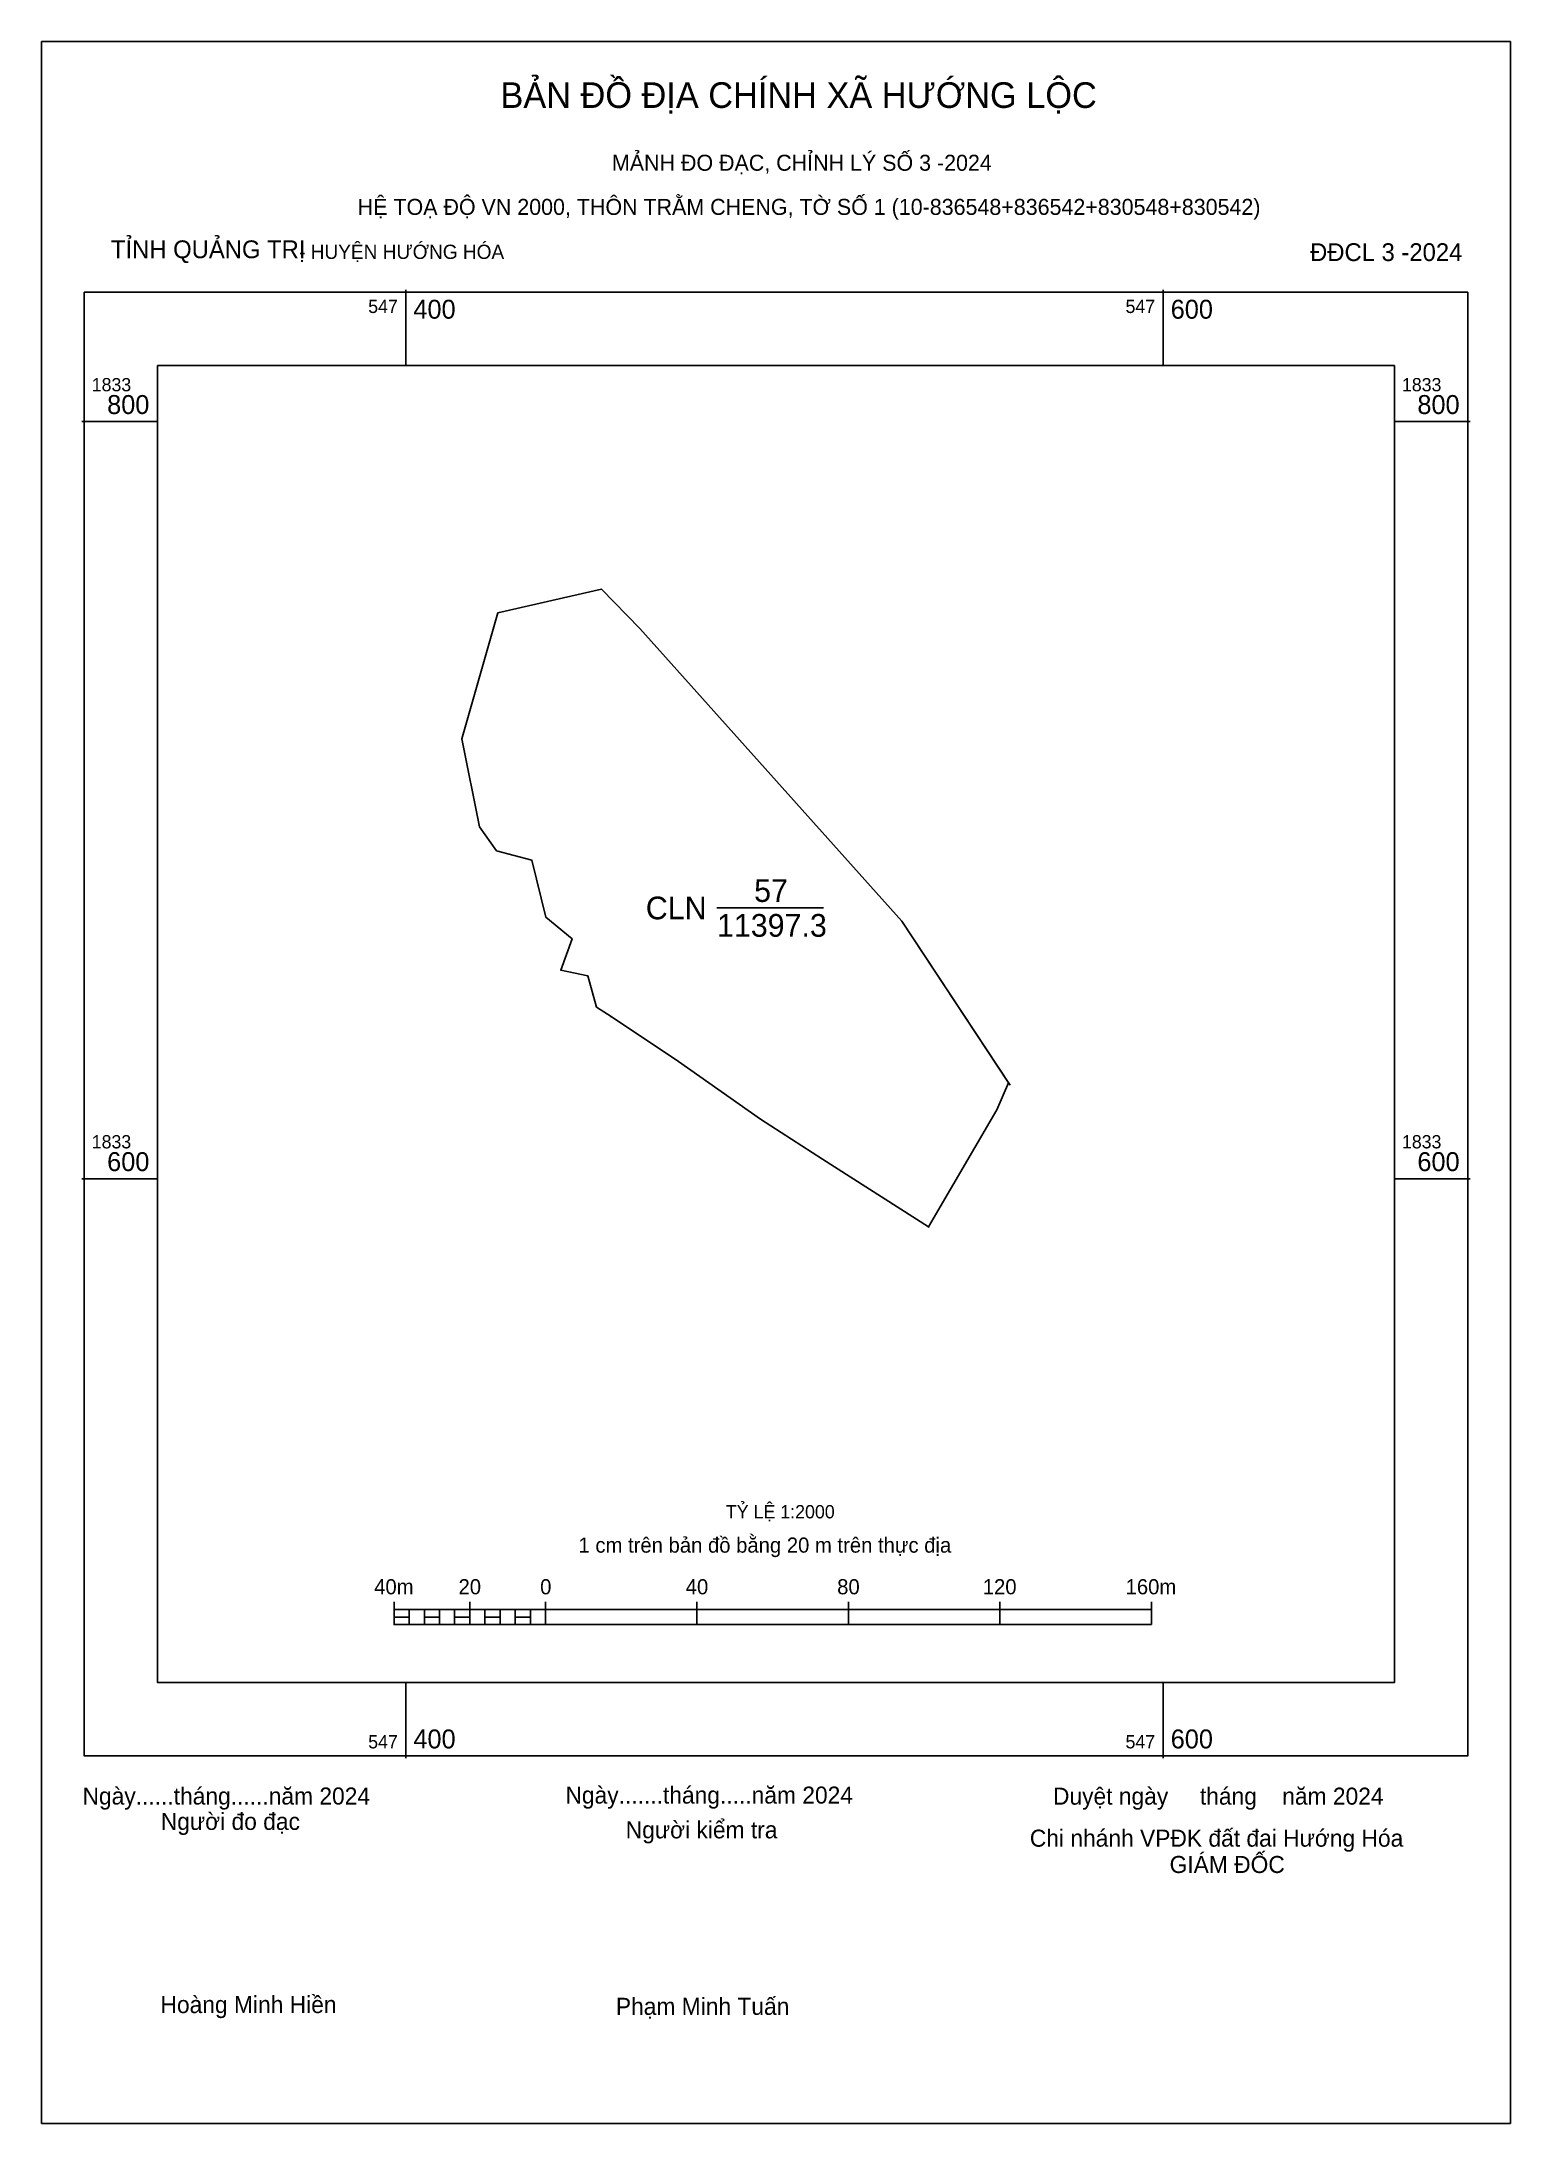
# Model space of a CAD drawing. Extents: x 547304 to 548994, y 1833350 to 1835950.
# Drawn here: x 547304 to 547692, y 1833350 to 1833900 of the extents above; entities outside this region: 1.
import ezdxf

# ---------------------------------------------------------------- set-up
doc = ezdxf.new("R2010")
doc.units = 0
for name, color, linetype in [('Level 1', 7, 'Continuous'), ('Level 10', 7, 'Continuous'), ('Level 13', 7, 'Continuous'), ('Level 2', 7, 'Continuous'), ('Level 27', 7, 'Continuous'), ('Level 55', 7, 'Continuous'), ('Level 6', 7, 'Continuous'), ('Level 62', 7, 'Continuous'), ('Level 63', 7, 'Continuous')]:
    doc.layers.add(name, color=color, linetype=linetype)

msp = doc.modelspace()

# ---------------------------------------------------------------- linework, layer by layer
at = {"layer": 'Level 1'}
msp.add_lwpolyline([(547303.82, 1833900.37), (547691.7, 1833900.37), (547691.7, 1833350.44), (547303.82, 1833350.44)], close=True, dxfattribs=at)
at = {"layer": 'Level 10'}
msp.add_lwpolyline([(547461.77, 1833745.35), (547531.03, 1833668.05), (547559.17, 1833625.36), (547556.11, 1833618.21), (547538.05, 1833587.25), (547510.07, 1833605.17), (547493.65, 1833615.69), (547472.01, 1833630.99), (547454.2, 1833642.8), (547450.37, 1833645.34), (547448.03, 1833653.62), (547440.93, 1833655.06), (547443.92, 1833663.4), (547437, 1833669.08), (547433.31, 1833684.12), (547423.95, 1833686.63), (547419.43, 1833692.94), (547414.81, 1833716.17), (547424.26, 1833749.45), (547451.7, 1833755.76)], close=True, dxfattribs=at)
at = {"layer": 'Level 13'}
msp.add_line((547482.17, 1833671.51), (547510.27, 1833671.51), dxfattribs=at)
at = {"layer": 'Level 2'}
msp.add_line((547531.03, 1833668.05), (547559.63, 1833624.66), dxfattribs=at)
msp.add_line((547531.03, 1833668.05), (547559.63, 1833624.66), dxfattribs=at)
at = {"layer": 'Level 27'}
for p, q in [((547414.81, 1833716.17), (547414.61, 1833716.19)), ((547454.2, 1833642.8), (547454, 1833642.84)), ((547559.17, 1833625.36), (547559.28, 1833625.2)), ((547510.07, 1833605.17), (547510.18, 1833605)), ((547538.05, 1833587.25), (547538.22, 1833587.14))]:
    msp.add_line(p, q, dxfattribs=at)
at = {"layer": 'Level 62'}
msp.add_lwpolyline([(547334.43, 1833814.81), (547661.08, 1833814.81), (547661.08, 1833466.87), (547334.43, 1833466.87)], close=True, dxfattribs=at)
at = {"layer": 'Level 63'}
for p, q in [((547400, 1833834.81), (547400, 1833814.81)), ((547600, 1833834.81), (547600, 1833814.81)), ((547314.43, 1833800), (547334.43, 1833800)), ((547661.08, 1833800), (547681.08, 1833800)), ((547314.43, 1833600), (547334.43, 1833600)), ((547661.08, 1833600), (547681.08, 1833600)), ((547396.9, 1833488.2), (547396.9, 1833482.2)), ((547416.9, 1833488.2), (547416.9, 1833482.2)), ((547436.9, 1833488.2), (547436.9, 1833482.2)), ((547476.9, 1833488.2), (547476.9, 1833482.2)), ((547516.9, 1833488.2), (547516.9, 1833482.2)), ((547556.9, 1833488.2), (547556.9, 1833482.2)), ((547596.9, 1833488.2), (547596.9, 1833482.2)), ((547396.9, 1833486.2), (547596.9, 1833486.2)), ((547396.9, 1833482.2), (547596.9, 1833482.2)), ((547400.9, 1833486.2), (547400.9, 1833482.2)), ((547404.9, 1833486.2), (547404.9, 1833482.2)), ((547408.9, 1833486.2), (547408.9, 1833482.2)), ((547412.9, 1833486.2), (547412.9, 1833482.2)), ((547416.9, 1833486.2), (547416.9, 1833482.2)), ((547420.9, 1833486.2), (547420.9, 1833482.2)), ((547424.9, 1833486.2), (547424.9, 1833482.2)), ((547428.9, 1833486.2), (547428.9, 1833482.2)), ((547432.9, 1833486.2), (547432.9, 1833482.2)), ((547436.9, 1833486.2), (547436.9, 1833482.2)), ((547400, 1833466.87), (547400, 1833446.87)), ((547600, 1833466.87), (547600, 1833446.87))]:
    msp.add_line(p, q, dxfattribs=at)
for points in [[(547315.06, 1833834.18), (547680.46, 1833834.18), (547680.46, 1833447.49), (547315.06, 1833447.49)], [(547396.9, 1833484.2), (547400.9, 1833484.2), (547400.9, 1833482.2), (547396.9, 1833482.2)], [(547396.9, 1833484.2), (547400.9, 1833484.2), (547400.9, 1833482.2), (547396.9, 1833482.2)], [(547404.9, 1833484.2), (547408.9, 1833484.2), (547408.9, 1833482.2), (547404.9, 1833482.2)], [(547412.9, 1833484.2), (547416.9, 1833484.2), (547416.9, 1833482.2), (547412.9, 1833482.2)], [(547420.9, 1833484.2), (547424.9, 1833484.2), (547424.9, 1833482.2), (547420.9, 1833482.2)], [(547428.9, 1833484.2), (547432.9, 1833484.2), (547432.9, 1833482.2), (547428.9, 1833482.2)]]:
    msp.add_lwpolyline(points, close=True, dxfattribs=at)

# ---------------------------------------------------------------- texts
at = {"layer": 'Level 1'}
for s, height, p in [('BẢN ĐỒ ĐỊA CHÍNH XÃ HƯỚNG LỘC', 6.776, (547425, 1833882.86)), (' MẢNH ĐO ĐẠC, CHỈNH LÝ SỐ 3 -2024', 4.232, (547452.86, 1833866.26)), ('TỈNH QUẢNG TRỊ', 4.704, (547322.13, 1833843.16)), (' - HUYỆN HƯỚNG HÓA', 3.762, (547370.41, 1833842.97)), (' ĐĐCL 3 -2024', 4.704, (547637.07, 1833842.41)), ('Ngày......tháng......năm 2024', 4.5, (547314.62, 1833434.66)), ('Ngày.......tháng.....năm 2024', 4.5, (547442.16, 1833434.91)), ('  Duyệt ngày     tháng    năm 2024', 4.5, (547567.57, 1833434.63)), ('Người đo đạc', 4.5, (547335.29, 1833427.96)), ('Người kiểm tra', 4.5, (547458.08, 1833425.73)), ('Chi nhánh VPĐK đất đai Hướng Hóa', 4.5, (547564.8, 1833423.53)), ('GIÁM ĐỐC', 4.5, (547601.71, 1833416.58)), ('Hoàng Minh Hiền', 4.5, (547335.21, 1833379.57)), ('Phạm Minh Tuấn', 4.5, (547455.47, 1833379.1))]:
    msp.add_text(s, height=height, dxfattribs=at).set_placement(p)
at = {"layer": 'Level 13'}
for s, p in [('57', (547491.99, 1833673.11)), ('CLN', (547463.38, 1833668.51)), ('11397.3', (547482.18, 1833663.91))]:
    msp.add_text(s, height=6, dxfattribs=at).set_placement(p)
at = {"layer": 'Level 55'}
msp.add_text('Tê sè 1 (10-836548+836542+830548+830542)', height=37.5, dxfattribs=at).set_placement((547952.7, 1835909.79))
at = {"layer": 'Level 6'}
for s, height, p in [(' HỆ TOẠ ĐỘ VN 2000, THÔN TRẰM CHENG, TỜ SỐ 1 (10-836548+836542+830548+830542)', 4.232, (547385.73, 1833854.6)), ('TỶ LỆ 1:2000', 3.5158, (547484.52, 1833510.26))]:
    msp.add_text(s, height=height, dxfattribs=at).set_placement(p)
at = {"layer": 'Level 63'}
for s, height, p in [('547', 3.5, (547390.07, 1833828.68)), ('400', 5, (547402, 1833827.18)), ('547', 3.5, (547590.07, 1833828.68)), ('600', 5, (547602, 1833827.18)), ('1833', 3.5, (547317.06, 1833808)), ('1833', 3.5, (547663.08, 1833808)), ('800', 5, (547321.12, 1833802)), ('800', 5, (547667.15, 1833802)), ('1833', 3.5, (547317.06, 1833608)), ('1833', 3.5, (547663.08, 1833608)), ('600', 5, (547321.12, 1833602)), ('600', 5, (547667.15, 1833602)), ('1 cm trên bản đồ bằng 20 m trên thực địa', 4, (547445.61, 1833501.2)), ('40m', 4, (547391.64, 1833490.2)), ('20', 4, (547413.92, 1833490.2)), ('0', 4, (547435.48, 1833490.2)), ('40', 4, (547473.92, 1833490.2)), ('80', 4, (547513.92, 1833490.2)), ('120', 4, (547552.37, 1833490.2)), ('160m', 4, (547590.09, 1833490.2)), ('400', 5, (547402, 1833449.49)), ('600', 5, (547602, 1833449.49)), ('547', 3.5, (547390.07, 1833449.49)), ('547', 3.5, (547590.07, 1833449.49))]:
    msp.add_text(s, height=height, dxfattribs=at).set_placement(p)

doc.saveas('drawing.dxf')
